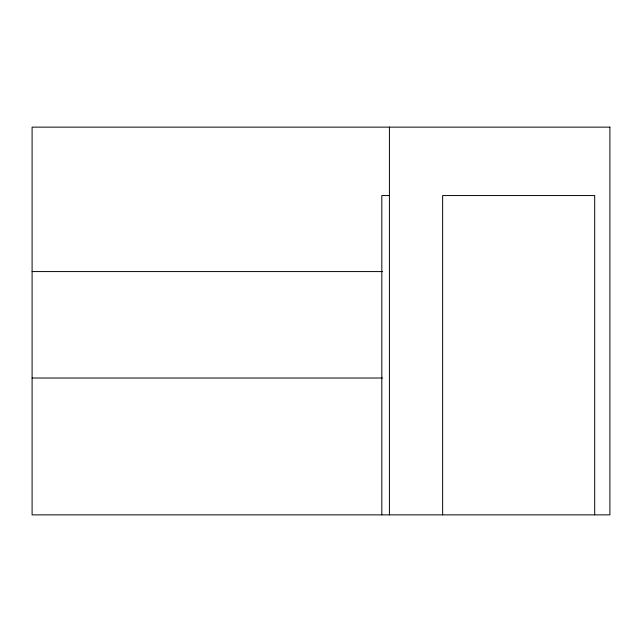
<?xml version="1.0" encoding="UTF-8"?>
<svg xmlns="http://www.w3.org/2000/svg" width="642" height="642" viewBox="0 0 642 642"><rect width="100%" height="100%" fill="white"/><g stroke="black" fill="none" stroke-linecap="round" stroke-linejoin="round"><path stroke-width="0.96" d="M389.421 195.553L381.821 195.553L381.821 514.868M32.1 271.582L382.423 271.582M32.1 378.018L382.415 378.018M594.693 514.868L594.693 195.553L442.643 195.553L442.643 514.868M389.421 127.132L389.421 514.868M609.9 127.132L32.1 127.132L32.1 514.868L609.9 514.868L609.9 127.132"/></g></svg>
